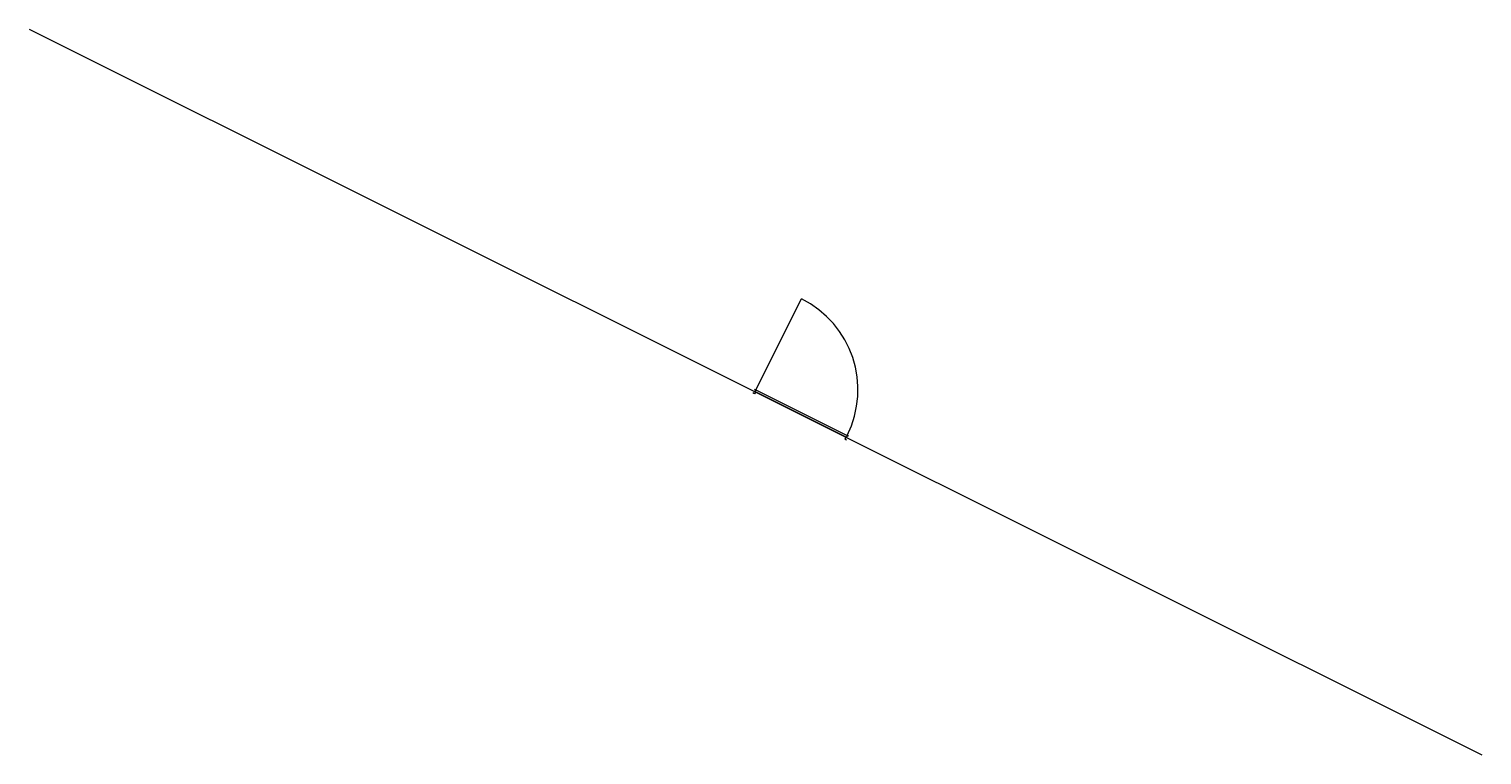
# Model space of a CAD drawing. Units: millimetres at full size, sheet at 1:100. Extents: x -15551 to 8939, y -9612 to 2633.
import ezdxf

# ---------------------------------------------------------------- set-up
doc = ezdxf.new("R2010")
doc.units = ezdxf.units.MM
doc.header["$LTSCALE"] = 100
doc.layers.add('0-0', color=7, linetype='Continuous')

msp = doc.modelspace()

# ---------------------------------------------------------------- linework, layer by layer
at = {"layer": '0-0'}
for p, q in [((-15551, 2632.7), (8938.8, -9612.2)), ((-3299.4, -3454), (-3312.8, -3480.9)), ((-3312.8, -3480.9), (-1774.4, -4250.1)), ((-3299.4, -3454), (-1761, -4223.2)), ((-1761, -4223.2), (-1774.4, -4250.1))]:
    msp.add_line(p, q, dxfattribs=at)
at = {"layer": '0-0', "color": 4}
msp.add_line((-3299.4, -3454), (-2530.2, -1915.6), dxfattribs=at)
at = {"layer": '0-0'}
for points in [[(-3321.8, -3442.8), (-3303.9, -3451.8), (-3319.5, -3483.1), (-3306.1, -3489.8), (-3321.8, -3521.1), (-3353.1, -3505.4)], [(-1738.6, -4234.4), (-1756.5, -4225.5), (-1772.2, -4256.8), (-1785.6, -4250.1), (-1801.2, -4281.4), (-1769.9, -4297)]]:
    msp.add_lwpolyline(points, dxfattribs=at)
at = {"layer": '0-0', "color": 4}
msp.add_arc((-3299.4, -3454), 1720, 333.43495, 63.43495, dxfattribs=at)

doc.saveas('drawing.dxf')
